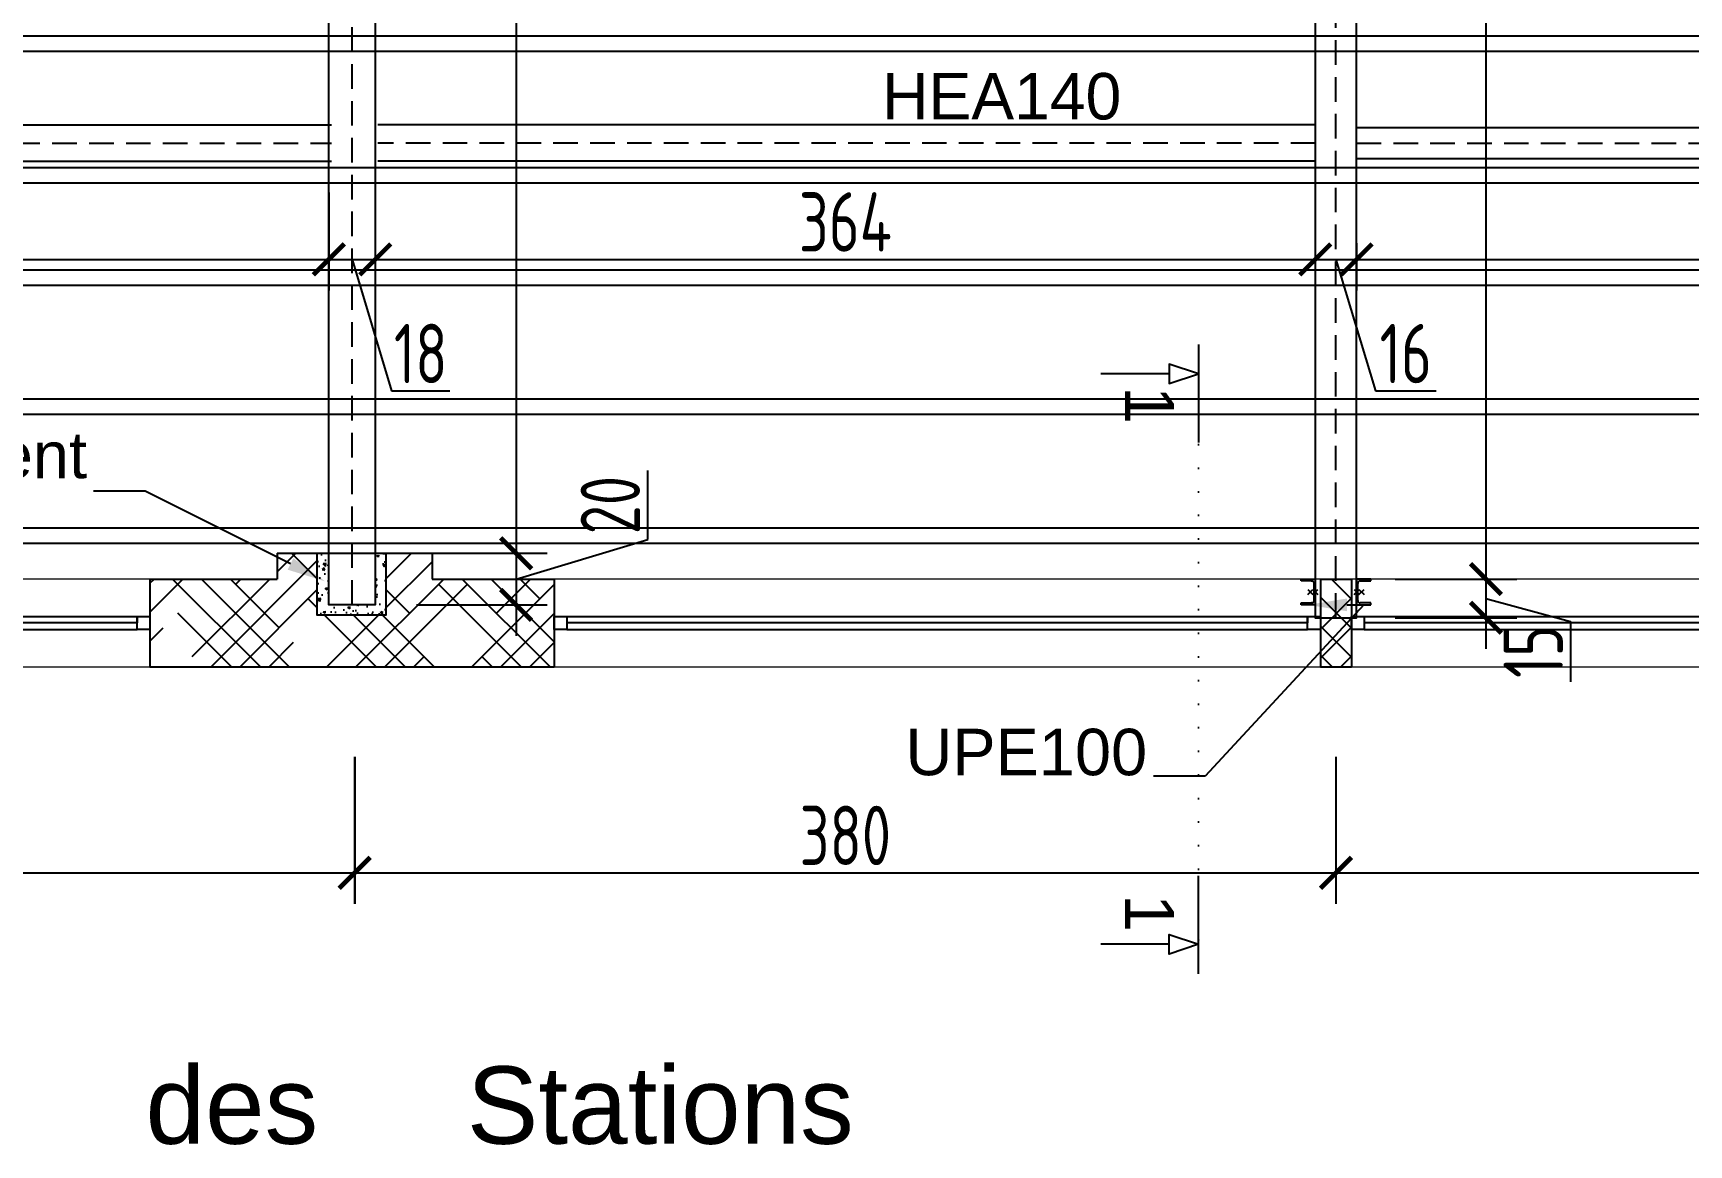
# Model space of a CAD drawing. Header units: millimetres. Extents: x -14819 to 43195, y -10328 to 20814.
# Drawn here: x 21864 to 22505, y 8996 to 9427 of the extents above; entities that cross this region are included whole.
import ezdxf
from ezdxf import colors
from ezdxf.entities.mleader import LeaderData, LeaderLine
from ezdxf.enums import TextEntityAlignment as Align
from ezdxf.math import Vec2, Vec3

# ---------------------------------------------------------------- set-up
doc = ezdxf.new("R2010")
doc.units = ezdxf.units.MM
doc.header["$PDMODE"] = 3
doc.linetypes.add('CACHE', pattern=[9.525, 6.35, -3.175])
doc.linetypes.add('POINTILLE', pattern=[6.35, 0, -6.35])
doc.layers.add('-SOCNA- Divers', color=7, linetype='Continuous')
doc.layers.add('Profile', color=7, linetype='Continuous')
for name, color, linetype, lineweight in [('-SOCNA- Fer- Coffrage', 173, 'Continuous', 25), ('01 - Gros Oeuvre', 7, 'Continuous', 25), ('MR_topo', 7, 'Continuous', 5), ('Mur_coupe', 7, 'Continuous', 25), ('Mur_vu', 8, 'Continuous', 18)]:
    doc.layers.add(name, color=color, linetype=linetype, lineweight=lineweight)
doc.styles.add('-ST-Arial', font='arial.ttf')
doc.styles.add('-ST-Isocp', font='isocp.shx', dxfattribs={"width": 0.8})
doc.styles.add('Arial 1.0', font='arial.ttf', dxfattribs={"width": 0.99, "height": 0.2})
doc.linetypes.add('ZIGZAG', pattern='A,0.00254,-5.08,[131,ltypeshp.shx,S=5.08,R=0,X=-5.08,Y=0],-10.16,[131,ltypeshp.shx,S=5.08,R=180,X=5.08,Y=0],-5.08', length=20.32254)
doc.dimstyles.new('-ST-100s', dxfattribs={"dimtxt": 23, "dimasz": 12, "dimexe": 12, "dimexo": 15, "dimgap": 3, "dimtad": 1, "dimdec": 1, "dimrnd": 0.5, "dimdsep": 46, "dimtxsty": '-ST-Isocp', "dimblk": 'ARCHTICK', "dimcen": 5, "dimdle": 12, "dimclrd": 30, "dimclre": 30, "dimclrt": 6, "dimadec": 1, "dimazin": 0, "dimtfac": 1, "dimtdec": 1, "dimtofl": 0, "dimtmove": 0, "dimatfit": 3, "dimfxl": 45, "dimfxlon": 1, "dimtolj": 1, "dimtzin": 0, "dimlwd": -1, "dimarcsym": 0})
pattern_1 = [(45, (-44921.253, 11733.23), (16.8379802, 28.0633004), [127, -63.5]), (135, (-44921.253, 11733.23), (16.8379802, -28.0633004), [127, -63.5])]

# ---------------------------------------------------------------- blocks, each defined once
blk = doc.blocks.new('A$C06A332AF')
at = {"color": 8}
for points in [[(-2354.93, -2151.87), (-2354.93, -2156.87), (-2359.93, -2156.87), (-2359.93, -2151.87), (-2062.93, -2151.87), (-2062.93, -2156.87), (-2067.93, -2156.87), (-2067.93, -2151.87), (-2067.93, -2154.37), (-2354.93, -2154.37), (-2354.93, -2156.87), (-2067.93, -2156.87)], [(-1901.35, -2151.87), (-1901.35, -2156.87), (-1906.35, -2156.87), (-1906.35, -2151.87), (-1609.35, -2151.87), (-1609.35, -2156.87), (-1614.35, -2156.87), (-1614.35, -2151.87), (-1614.35, -2154.37), (-1901.35, -2154.37), (-1901.35, -2156.87), (-1614.35, -2156.87)], [(-1592.35, -2151.87), (-1592.35, -2156.87), (-1597.35, -2156.87), (-1597.35, -2151.87), (-1300.35, -2151.87), (-1300.35, -2156.87), (-1305.35, -2156.87), (-1305.35, -2151.87), (-1305.35, -2154.37), (-1592.35, -2154.37), (-1592.35, -2156.87), (-1305.35, -2156.87)]]:
    blk.add_lwpolyline(points, dxfattribs=at)
at = {"layer": 'Mur_vu', "color": 8}
for p, q in [((-2062.93, -2137.37), (-2359.93, -2137.37)), ((-1609.35, -2137.37), (-1906.35, -2137.37)), ((-1300.35, -2137.37), (-1597.35, -2137.37)), ((-2359.93, -2171.37), (-2062.93, -2171.37)), ((-1906.35, -2171.37), (-1609.35, -2171.37)), ((-1597.35, -2171.37), (-1300.35, -2171.37))]:
    blk.add_line(p, q, dxfattribs=at)
blk = doc.blocks.new('A$C56AA13D7')
at = {"layer": 'Mur_coupe', "color": 2, "flags": 128}
for points in [[(-2013.59, -4157.37), (-1953.59, -4157.37)], [(-2013.59, -4157.37), (-2013.59, -4167.37)], [(-1953.59, -4157.37), (-1953.59, -4167.37)], [(-2062.93, -4167.37), (-2013.59, -4167.37)], [(-2062.93, -4167.37), (-2062.93, -4201.37)], [(-1953.59, -4167.37), (-1906.35, -4167.37)], [(-1906.35, -4167.37), (-1906.35, -4201.37)], [(-1609.35, -4167.37), (-1597.35, -4167.37)], [(-1609.35, -4167.37), (-1609.35, -4201.37)], [(-1597.35, -4167.37), (-1597.35, -4201.37)], [(-2062.93, -4201.37), (-1906.35, -4201.37)], [(-1609.35, -4201.37), (-1597.35, -4201.37)]]:
    blk.add_lwpolyline(points, dxfattribs=at)
blk = doc.blocks.new('_ArchTick')
at = {"color": 0, "linetype": 'ByBlock', "const_width": 0.15}
blk.add_lwpolyline([(-0.5, -0.5), (0.5, 0.5)], dxfattribs=at)
blk = doc.blocks.new('*D521')
at = {"layer": '-SOCNA- Fer- Coffrage', "color": 30, "lineweight": -2, "ltscale": 1.5, "transparency": 16777216}
for p, q in [((35345.19, -6276.62), (35345.19, -6333.62)), ((35727.53, -6276.62), (35727.53, -6333.62))]:
    blk.add_line(p, q, dxfattribs=at)
at = {"layer": '-SOCNA- Fer- Coffrage', "color": 30, "ltscale": 1.5, "transparency": 16777216}
blk.add_line((35333.19, -6321.62), (35739.53, -6321.62), dxfattribs=at)
at = {"layer": 'Defpoints', "color": 0, "ltscale": 1.5, "transparency": 16777216}
for p in [(35727.53, -6134.35), (35345.19, -6166.9), (35727.53, -6321.62)]:
    blk.add_point(p, dxfattribs=at)
at = {"layer": '-SOCNA- Fer- Coffrage', "color": 30, "ltscale": 1.5, "transparency": 16777216, "xscale": 12, "yscale": 12, "zscale": 12, "rotation": 180}
blk.add_blockref('_ArchTick', (35345.19, -6321.62), dxfattribs=at)
at = {"layer": '-SOCNA- Fer- Coffrage', "color": 30, "ltscale": 1.5, "transparency": 16777216, "xscale": 12, "yscale": 12, "zscale": 12}
blk.add_blockref('_ArchTick', (35727.53, -6321.62), dxfattribs=at)
at = {"layer": '-SOCNA- Fer- Coffrage', "color": 6, "ltscale": 1.5, "transparency": 16777216, "insert": (35536.36, -6307.12), "char_height": 23, "attachment_point": 5, "style": '-ST-Isocp'}
blk.add_mtext('\\A1;382', dxfattribs=at)
blk = doc.blocks.new('*D522')
at = {"layer": '-SOCNA- Fer- Coffrage', "color": 30, "lineweight": -2, "ltscale": 1.5, "transparency": 16777216}
for p, q in [((35727.53, -6276.62), (35727.53, -6333.62)), ((36107.78, -6276.62), (36107.78, -6333.62))]:
    blk.add_line(p, q, dxfattribs=at)
at = {"layer": '-SOCNA- Fer- Coffrage', "color": 30, "ltscale": 1.5, "transparency": 16777216}
blk.add_line((35715.53, -6321.62), (36119.78, -6321.62), dxfattribs=at)
at = {"layer": 'Defpoints', "color": 0, "ltscale": 1.5, "transparency": 16777216}
for p in [(35727.53, -6134.35), (36107.78, -6134.35), (36107.78, -6321.62)]:
    blk.add_point(p, dxfattribs=at)
at = {"layer": '-SOCNA- Fer- Coffrage', "color": 30, "ltscale": 1.5, "transparency": 16777216, "xscale": 12, "yscale": 12, "zscale": 12, "rotation": 180}
blk.add_blockref('_ArchTick', (35727.53, -6321.62), dxfattribs=at)
at = {"layer": '-SOCNA- Fer- Coffrage', "color": 30, "ltscale": 1.5, "transparency": 16777216, "xscale": 12, "yscale": 12, "zscale": 12}
blk.add_blockref('_ArchTick', (36107.78, -6321.62), dxfattribs=at)
at = {"layer": '-SOCNA- Fer- Coffrage', "color": 6, "ltscale": 1.5, "transparency": 16777216, "insert": (35917.65, -6307.12), "char_height": 23, "attachment_point": 5, "style": '-ST-Isocp'}
blk.add_mtext('\\A1;380', dxfattribs=at)
blk = doc.blocks.new('*D523')
at = {"layer": '-SOCNA- Fer- Coffrage', "color": 30, "lineweight": -2, "ltscale": 1.5, "transparency": 16777216}
for p, q in [((36107.78, -6276.62), (36107.78, -6333.62)), ((36475.56, -6297.58), (36475.56, -6333.62))]:
    blk.add_line(p, q, dxfattribs=at)
at = {"layer": '-SOCNA- Fer- Coffrage', "color": 30, "ltscale": 1.5, "transparency": 16777216}
blk.add_line((36095.78, -6321.62), (36487.56, -6321.62), dxfattribs=at)
at = {"layer": 'Defpoints', "color": 0, "ltscale": 1.5, "transparency": 16777216}
for p in [(36107.78, -6134.35), (36475.56, -6174.45, -195), (36475.56, -6321.62)]:
    blk.add_point(p, dxfattribs=at)
at = {"layer": '-SOCNA- Fer- Coffrage', "color": 30, "ltscale": 1.5, "transparency": 16777216, "xscale": 12, "yscale": 12, "zscale": 12, "rotation": 180}
blk.add_blockref('_ArchTick', (36107.78, -6321.62), dxfattribs=at)
at = {"layer": '-SOCNA- Fer- Coffrage', "color": 30, "ltscale": 1.5, "transparency": 16777216, "xscale": 12, "yscale": 12, "zscale": 12}
blk.add_blockref('_ArchTick', (36475.56, -6321.62), dxfattribs=at)
at = {"layer": '-SOCNA- Fer- Coffrage', "color": 6, "ltscale": 1.5, "transparency": 16777216, "insert": (36291.67, -6307.12), "char_height": 23, "attachment_point": 5, "style": '-ST-Isocp'}
blk.add_mtext('\\A1;368', dxfattribs=at)
blk = doc.blocks.new('*D529')
at = {"layer": '-SOCNA- Fer- Coffrage', "color": 30, "ltscale": 1.5, "transparency": 16777216}
blk.add_line((35790.09, -5689.42), (35790.09, -6209.76), dxfattribs=at)
at = {"layer": '-SOCNA- Fer- Coffrage', "color": 30, "lineweight": -2, "ltscale": 1.5, "transparency": 16777216}
for p, q in [((35751.53, -5701.42), (35802.09, -5701.42)), ((35751.53, -6197.76), (35802.09, -6197.76))]:
    blk.add_line(p, q, dxfattribs=at)
at = {"layer": 'Defpoints', "color": 0, "ltscale": 1.5, "transparency": 16777216}
for p in [(35736.53, -5701.42), (35736.53, -6197.76), (35790.09, -6197.76)]:
    blk.add_point(p, dxfattribs=at)
at = {"layer": '-SOCNA- Fer- Coffrage', "color": 30, "ltscale": 1.5, "transparency": 16777216, "xscale": 12, "yscale": 12, "zscale": 12}
for p, rotation in [((35790.09, -5701.42), 90), ((35790.09, -6197.76), 270)]:
    blk.add_blockref('_ArchTick', p, dxfattribs=dict(at, rotation=rotation))
at = {"layer": '-SOCNA- Fer- Coffrage', "color": 6, "ltscale": 1.5, "transparency": 16777216, "insert": (35775.59, -5949.59), "char_height": 23, "attachment_point": 5, "rotation": 90, "style": '-ST-Isocp'}
blk.add_mtext('\\A1;496', dxfattribs=at)
blk = doc.blocks.new('*D530')
at = {"layer": '-SOCNA- Fer- Coffrage', "color": 30, "ltscale": 1.5, "transparency": 16777216}
for p, q in [((35841.1, -6192.45), (35841.1, -6165.73)), ((35790.09, -6185.76), (35790.09, -6229.76)), ((35790.09, -6207.76), (35841.1, -6192.45))]:
    blk.add_line(p, q, dxfattribs=at)
at = {"layer": '-SOCNA- Fer- Coffrage', "color": 30, "lineweight": -2, "ltscale": 1.5, "transparency": 16777216}
for p, q in [((35751.53, -6197.76), (35802.09, -6197.76)), ((35751.53, -6217.76), (35802.09, -6217.76))]:
    blk.add_line(p, q, dxfattribs=at)
at = {"layer": 'Defpoints', "color": 0, "ltscale": 1.5, "transparency": 16777216}
for p in [(35736.53, -6197.76), (35736.53, -6217.76), (35790.09, -6217.76)]:
    blk.add_point(p, dxfattribs=at)
at = {"layer": '-SOCNA- Fer- Coffrage', "color": 30, "ltscale": 1.5, "transparency": 16777216, "xscale": 12, "yscale": 12, "zscale": 12}
for p, rotation in [((35790.09, -6197.76), 90), ((35790.09, -6217.76), 270)]:
    blk.add_blockref('_ArchTick', p, dxfattribs=dict(at, rotation=rotation))
at = {"layer": '-SOCNA- Fer- Coffrage', "color": 6, "ltscale": 1.5, "transparency": 16777216, "insert": (35826.59, -6179.09), "char_height": 23, "attachment_point": 5, "rotation": 90, "style": '-ST-Isocp'}
blk.add_mtext('\\A1;20', dxfattribs=at)
blk = doc.blocks.new('*D531')
at = {"layer": '-SOCNA- Fer- Coffrage', "color": 30, "ltscale": 1.5, "transparency": 16777216}
blk.add_line((36165.88, -5689.42), (36165.88, -6219.76), dxfattribs=at)
at = {"layer": '-SOCNA- Fer- Coffrage', "color": 30, "lineweight": -2, "ltscale": 1.5, "transparency": 16777216}
for p, q in [((36130.78, -5701.42), (36177.88, -5701.42)), ((36130.78, -6207.76), (36177.88, -6207.76))]:
    blk.add_line(p, q, dxfattribs=at)
at = {"layer": 'Defpoints', "color": 0, "ltscale": 1.5, "transparency": 16777216}
for p in [(36115.78, -5701.42), (36115.78, -6207.76), (36165.88, -6207.76)]:
    blk.add_point(p, dxfattribs=at)
at = {"layer": '-SOCNA- Fer- Coffrage', "color": 30, "ltscale": 1.5, "transparency": 16777216, "xscale": 12, "yscale": 12, "zscale": 12}
for p, rotation in [((36165.88, -5701.42), 90), ((36165.88, -6207.76), 270)]:
    blk.add_blockref('_ArchTick', p, dxfattribs=dict(at, rotation=rotation))
at = {"layer": '-SOCNA- Fer- Coffrage', "color": 6, "ltscale": 1.5, "transparency": 16777216, "insert": (36151.38, -5954.59), "char_height": 23, "attachment_point": 5, "rotation": 90, "style": '-ST-Isocp'}
blk.add_mtext('\\A1;506', dxfattribs=at)
blk = doc.blocks.new('*D534')
at = {"layer": '-SOCNA- Fer- Coffrage', "color": 30, "ltscale": 1.5, "transparency": 16777216}
for p, q in [((36165.88, -6195.76), (36165.88, -6234.76)), ((36165.88, -6215.26), (36198.7, -6224.26)), ((36198.7, -6224.26), (36198.7, -6247.58))]:
    blk.add_line(p, q, dxfattribs=at)
at = {"layer": '-SOCNA- Fer- Coffrage', "color": 30, "lineweight": -2, "ltscale": 1.5, "transparency": 16777216}
for p, q in [((36130.78, -6207.76), (36177.88, -6207.76)), ((36130.78, -6222.76), (36177.88, -6222.76))]:
    blk.add_line(p, q, dxfattribs=at)
at = {"layer": 'Defpoints', "color": 0, "ltscale": 1.5, "transparency": 16777216}
for p in [(36115.78, -6207.76), (36115.78, -6222.76), (36165.88, -6222.76)]:
    blk.add_point(p, dxfattribs=at)
at = {"layer": '-SOCNA- Fer- Coffrage', "color": 30, "ltscale": 1.5, "transparency": 16777216, "xscale": 12, "yscale": 12, "zscale": 12}
for p, rotation in [((36165.88, -6207.76), 90), ((36165.88, -6222.76), 270)]:
    blk.add_blockref('_ArchTick', p, dxfattribs=dict(at, rotation=rotation))
at = {"layer": '-SOCNA- Fer- Coffrage', "color": 6, "ltscale": 1.5, "transparency": 16777216, "insert": (36184.2, -6235.92), "char_height": 23, "attachment_point": 5, "rotation": 90, "style": '-ST-Isocp'}
blk.add_mtext('\\A1;15', dxfattribs=at)
blk = doc.blocks.new('A$C29430FA8')
at = {"layer": 'Profile', "color": 172}
for p, q in [((0, 100), (0, 0)), ((55, 100), (0, 100)), ((4.5, 17.5), (4.5, 82.5)), ((14.5, 92.5), (55, 92.5)), ((55, 92.5), (55, 100)), ((0, 0), (55, 0)), ((55, 7.5), (14.5, 7.5)), ((55, 0), (55, 7.5))]:
    blk.add_line(p, q, dxfattribs=at)
for centre, start, end in [((14.5, 82.5), 90, 180), ((14.5, 17.5), 180, 270)]:
    blk.add_arc(centre, 10, start, end, dxfattribs=at)
for p in [(0, 50), (19.3, 50)]:
    blk.add_point(p, dxfattribs=at)
blk = doc.blocks.new('*U555')
at = {"layer": '-SOCNA- Divers', "color": 221, "linetype": 'POINTILLE', "ltscale": 1.5}
blk.add_line((0, 0), (-232.93, 0), dxfattribs=at)
at = {"layer": '-SOCNA- Divers', "color": 8}
for p, q in [((12, 0), (-28, 0)), ((-244.93, 0), (-204.93, 0))]:
    blk.add_line(p, q, dxfattribs=at)
at = {"layer": '-SOCNA- Divers'}
for points in [[(-232.93, 12), (-232.93, 40)], [(0, 12), (0, 40)]]:
    blk.add_lwpolyline(points, dxfattribs=at)
for points in [[(-232.93, 0), (-236.93, 12), (-228.93, 12)], [(0, 0), (4, 12), (-4, 12)]]:
    blk.add_lwpolyline(points, close=True, dxfattribs=at)
at = {"layer": '-SOCNA- Divers', "style": '-ST-Arial'}
blk.add_attdef('REP2', text='', height=20, rotation=180, dxfattribs=at).set_placement((-227.93, 19.74), align=Align.MIDDLE_RIGHT)
blk.add_attdef('REP1', text='', height=20, rotation=180, dxfattribs=at).set_placement((-5, 19.74), align=Align.MIDDLE_LEFT)
blk = doc.blocks.new('*D539')
at = {"layer": '-SOCNA- Fer- Coffrage', "color": 30, "lineweight": -2, "ltscale": 1.5, "transparency": 16777216}
for p, q in [((35353.19, -6060.45), (35353.19, -6095.85)), ((35717.53, -6057.94), (35717.53, -6095.85))]:
    blk.add_line(p, q, dxfattribs=at)
at = {"layer": '-SOCNA- Fer- Coffrage', "color": 30, "ltscale": 1.5, "transparency": 16777216}
blk.add_line((35341.19, -6083.85), (35729.53, -6083.85), dxfattribs=at)
at = {"layer": 'Defpoints', "color": 0, "ltscale": 1.5, "transparency": 16777216}
for p in [(35717.53, -6042.94), (35353.19, -6045.45), (35717.53, -6083.85)]:
    blk.add_point(p, dxfattribs=at)
at = {"layer": '-SOCNA- Fer- Coffrage', "color": 30, "ltscale": 1.5, "transparency": 16777216, "xscale": 12, "yscale": 12, "zscale": 12, "rotation": 180}
blk.add_blockref('_ArchTick', (35353.19, -6083.85), dxfattribs=at)
at = {"layer": '-SOCNA- Fer- Coffrage', "color": 30, "ltscale": 1.5, "transparency": 16777216, "xscale": 12, "yscale": 12, "zscale": 12}
blk.add_blockref('_ArchTick', (35717.53, -6083.85), dxfattribs=at)
at = {"layer": '-SOCNA- Fer- Coffrage', "color": 6, "ltscale": 1.5, "transparency": 16777216, "insert": (35535.36, -6069.35), "char_height": 23, "attachment_point": 5, "style": '-ST-Isocp'}
blk.add_mtext('\\A1;364', dxfattribs=at)
blk = doc.blocks.new('*D540')
at = {"layer": '-SOCNA- Fer- Coffrage', "color": 30, "lineweight": -2, "ltscale": 1.5, "transparency": 16777216}
for p, q in [((35717.53, -6057.94), (35717.53, -6095.85)), ((35735.53, -6058.39), (35735.53, -6095.85))]:
    blk.add_line(p, q, dxfattribs=at)
at = {"layer": '-SOCNA- Fer- Coffrage', "color": 30, "ltscale": 1.5, "transparency": 16777216}
for p, q in [((35705.53, -6083.85), (35747.53, -6083.85)), ((35726.53, -6083.85), (35741.83, -6134.85)), ((35741.83, -6134.85), (35764.39, -6134.85))]:
    blk.add_line(p, q, dxfattribs=at)
at = {"layer": 'Defpoints', "color": 0, "ltscale": 1.5, "transparency": 16777216}
for p in [(35717.53, -6042.94), (35735.53, -6043.39), (35735.53, -6083.85)]:
    blk.add_point(p, dxfattribs=at)
at = {"layer": '-SOCNA- Fer- Coffrage', "color": 30, "ltscale": 1.5, "transparency": 16777216, "xscale": 12, "yscale": 12, "zscale": 12, "rotation": 180}
blk.add_blockref('_ArchTick', (35717.53, -6083.85), dxfattribs=at)
at = {"layer": '-SOCNA- Fer- Coffrage', "color": 30, "ltscale": 1.5, "transparency": 16777216, "xscale": 12, "yscale": 12, "zscale": 12}
blk.add_blockref('_ArchTick', (35735.53, -6083.85), dxfattribs=at)
at = {"layer": '-SOCNA- Fer- Coffrage', "color": 6, "ltscale": 1.5, "transparency": 16777216, "insert": (35753.11, -6120.35), "char_height": 23, "attachment_point": 5, "style": '-ST-Isocp'}
blk.add_mtext('\\A1;18', dxfattribs=at)
blk = doc.blocks.new('*D541')
at = {"layer": '-SOCNA- Fer- Coffrage', "color": 30, "lineweight": -2, "ltscale": 1.5, "transparency": 16777216}
for p, q in [((35735.53, -6058.39), (35735.53, -6095.85)), ((36099.78, -6077.63), (36099.78, -6095.85))]:
    blk.add_line(p, q, dxfattribs=at)
at = {"layer": '-SOCNA- Fer- Coffrage', "color": 30, "ltscale": 1.5, "transparency": 16777216}
blk.add_line((35723.53, -6083.85), (36111.78, -6083.85), dxfattribs=at)
at = {"layer": 'Defpoints', "color": 0, "ltscale": 1.5, "transparency": 16777216}
for p in [(35735.53, -6043.39), (36099.78, -6062.63), (36099.78, -6083.85)]:
    blk.add_point(p, dxfattribs=at)
at = {"layer": '-SOCNA- Fer- Coffrage', "color": 30, "ltscale": 1.5, "transparency": 16777216, "xscale": 12, "yscale": 12, "zscale": 12, "rotation": 180}
blk.add_blockref('_ArchTick', (35735.53, -6083.85), dxfattribs=at)
at = {"layer": '-SOCNA- Fer- Coffrage', "color": 30, "ltscale": 1.5, "transparency": 16777216, "xscale": 12, "yscale": 12, "zscale": 12}
blk.add_blockref('_ArchTick', (36099.78, -6083.85), dxfattribs=at)
at = {"layer": '-SOCNA- Fer- Coffrage', "color": 6, "ltscale": 1.5, "transparency": 16777216, "insert": (35917.65, -6069.35), "char_height": 23, "attachment_point": 5, "style": '-ST-Isocp'}
blk.add_mtext('\\A1;364', dxfattribs=at)
blk = doc.blocks.new('*D542')
at = {"layer": '-SOCNA- Fer- Coffrage', "color": 30, "lineweight": -2, "ltscale": 1.5, "transparency": 16777216}
for p, q in [((36099.78, -6077.63), (36099.78, -6095.85)), ((36115.78, -6077.63), (36115.78, -6095.85))]:
    blk.add_line(p, q, dxfattribs=at)
at = {"layer": '-SOCNA- Fer- Coffrage', "color": 30, "ltscale": 1.5, "transparency": 16777216}
for p, q in [((36087.78, -6083.85), (36127.78, -6083.85)), ((36107.78, -6083.85), (36123.08, -6134.85)), ((36123.08, -6134.85), (36146.55, -6134.85))]:
    blk.add_line(p, q, dxfattribs=at)
at = {"layer": 'Defpoints', "color": 0, "ltscale": 1.5, "transparency": 16777216}
for p in [(36099.78, -6062.63), (36115.78, -6062.63), (36115.78, -6083.85)]:
    blk.add_point(p, dxfattribs=at)
at = {"layer": '-SOCNA- Fer- Coffrage', "color": 30, "ltscale": 1.5, "transparency": 16777216, "xscale": 12, "yscale": 12, "zscale": 12, "rotation": 180}
blk.add_blockref('_ArchTick', (36099.78, -6083.85), dxfattribs=at)
at = {"layer": '-SOCNA- Fer- Coffrage', "color": 30, "ltscale": 1.5, "transparency": 16777216, "xscale": 12, "yscale": 12, "zscale": 12}
blk.add_blockref('_ArchTick', (36115.78, -6083.85), dxfattribs=at)
at = {"layer": '-SOCNA- Fer- Coffrage', "color": 6, "ltscale": 1.5, "transparency": 16777216, "insert": (36134.81, -6120.35), "char_height": 23, "attachment_point": 5, "style": '-ST-Isocp'}
blk.add_mtext('\\A1;16', dxfattribs=at)
blk = doc.blocks.new('*D543')
at = {"layer": '-SOCNA- Fer- Coffrage', "color": 30, "lineweight": -2, "ltscale": 1.5, "transparency": 16777216}
for p, q in [((36475.56, -6050.89), (36475.56, -6095.85)), ((36115.78, -6077.63), (36115.78, -6095.85))]:
    blk.add_line(p, q, dxfattribs=at)
at = {"layer": '-SOCNA- Fer- Coffrage', "color": 30, "ltscale": 1.5, "transparency": 16777216}
blk.add_line((36103.78, -6083.85), (36487.56, -6083.85), dxfattribs=at)
at = {"layer": 'Defpoints', "color": 0, "ltscale": 1.5, "transparency": 16777216}
for p in [(36475.56, -6035.89), (36115.78, -6062.63), (36475.56, -6083.85)]:
    blk.add_point(p, dxfattribs=at)
at = {"layer": '-SOCNA- Fer- Coffrage', "color": 30, "ltscale": 1.5, "transparency": 16777216, "xscale": 12, "yscale": 12, "zscale": 12, "rotation": 180}
blk.add_blockref('_ArchTick', (36115.78, -6083.85), dxfattribs=at)
at = {"layer": '-SOCNA- Fer- Coffrage', "color": 30, "ltscale": 1.5, "transparency": 16777216, "xscale": 12, "yscale": 12, "zscale": 12}
blk.add_blockref('_ArchTick', (36475.56, -6083.85), dxfattribs=at)
at = {"layer": '-SOCNA- Fer- Coffrage', "color": 6, "ltscale": 1.5, "transparency": 16777216, "insert": (36295.67, -6069.35), "char_height": 23, "attachment_point": 5, "style": '-ST-Isocp'}
blk.add_mtext('\\A1;360', dxfattribs=at)
blk = doc.blocks.new('A$C43363a75')
at = {"layer": '-SOCNA- Fer- Coffrage', "ltscale": 1.5}
h = blk.add_hatch(dxfattribs=at)
h.set_pattern_fill('HOUND', color=8, scale=5, angle=45)
h.set_pattern_definition(pattern_1)
h.paths.add_polyline_path([(1574.62, 50.14), (1574.62, 26.14), (1548.06, 26.14), (1548.06, 50.14), (1532.53, 50.14), (1532.53, 40.14), (1483.18, 40.14), (1483.18, 6.14), (1639.77, 6.14), (1639.77, 40.14), (1592.53, 40.14), (1592.53, 50.14)])
h = blk.add_hatch(dxfattribs=at)
h.set_pattern_fill('AR-CONC', color=30, scale=0.05, angle=90)
h.set_pattern_definition([(140, (-4305.131, -34990.4), (0.7969543, 9.1092334), [0.9525, -10.4775]), (85, (-4305.131, -34990.4), (-9.5528423, -1.762171), [0.762, -8.3820292]), (190.451445, (-4305.065, -34989.641), (-8.7558876, 7.3470624), [0.8095004, -8.9045122]), (136.1842, (-4307.671, -34990.4), (2.1021164, 13.553952), [1.42875, -15.71625]), (186.635558, (-4307.496, -34989.27), (-12.371306, 11.8702067), [1.214251, -13.3567804]), (81.18415, (-4307.671, -34990.4), (-12.371306, 11.8702067), [1.1429984, -12.5729866]), (111, (-4307.036, -34989.13), (5.1132599, 7.5807196), [0.9525, -10.4775]), (56, (-4307.036, -34989.13), (-9.2093983, 3.0901014), [0.762, -8.382]), (161.451445, (-4306.61, -34988.498), (-4.0961384, 10.670821), [0.8095004, -8.904497]), (127.5, (-4305.131, -34990.4), (-4.22775194, 0.15443016), [0, -8.2804, 0, -8.509, 0, -8.41375]), (97.5, (-4305.131, -34990.4), (-5.00902874, 3.3409831), [0, -4.8514, 0, -8.0899, 0, -3.20675]), (57.5, (-4305.131, -34993.232), (0.2864372, 6.77952976), [0, -3.175, 0, -9.906, 0, -13.1445]), (47.5, (-4305.131, -34994.502), (-1.2713246, 7.4064591), [0, -4.1275, 0, -6.5786, 0, -9.3345])])
h.paths.add_polyline_path([(1548.06, 50.14), (1548.06, 26.14), (1574.62, 26.14), (1574.62, 50.14), (1570.62, 50.14), (1570.62, 30.14), (1552.53, 30.14), (1552.53, 50.14)])
h = blk.add_hatch(dxfattribs=at)
h.set_pattern_fill('HOUND', color=8, scale=5, angle=45)
h.set_pattern_definition(pattern_1)
h.paths.add_polyline_path([(1948.77, 40.14), (1936.77, 40.14), (1936.77, 6.14), (1948.77, 6.14)])
at = {"layer": '-SOCNA- Fer- Coffrage', "color": 192, "linetype": 'CACHE', "ltscale": 1.5}
for p, q in [((1561.53, 30.14), (1561.53, 546.47)), ((1942.77, 25.14), (1942.77, 546.47))]:
    blk.add_line(p, q, dxfattribs=at)
at = {"layer": '-SOCNA- Fer- Coffrage', "color": 15, "ltscale": 1.5}
for p, q in [((2310.56, 250.61), (875.53, 250.61)), ((2310.56, 244.61), (875.53, 244.61)), ((2310.56, 199.57), (875.53, 199.57)), ((2310.56, 193.57), (875.53, 193.57)), ((2310.56, 159.91), (875.53, 159.91)), ((2310.56, 153.91), (875.53, 153.91)), ((2310.56, 109.91), (875.53, 109.91)), ((2310.56, 103.91), (875.53, 103.91)), ((2310.56, 59.91), (875.53, 59.91)), ((2310.56, 53.91), (875.53, 53.91))]:
    blk.add_line(p, q, dxfattribs=at)
at = {"layer": '-SOCNA- Fer- Coffrage', "color": 172, "ltscale": 1.5}
for p, q in [((1188.18, 216.14), (1553.53, 216.14)), ((1934.77, 216.14), (1571.53, 216.14)), ((1950.77, 215.14), (2322.56, 215.14)), ((1188.18, 202.14), (1553.53, 202.14)), ((1934.77, 202.14), (1571.53, 202.14)), ((1950.77, 203.14), (2322.56, 203.14))]:
    blk.add_line(p, q, dxfattribs=at)
at = {"layer": '-SOCNA- Fer- Coffrage', "color": 172, "linetype": 'CACHE', "ltscale": 1.5}
for p, q in [((1188.18, 209.14), (1553.53, 209.14)), ((1934.77, 209.14), (1571.53, 209.14)), ((1950.77, 209.14), (2322.56, 209.14))]:
    blk.add_line(p, q, dxfattribs=at)
at = {"layer": '-SOCNA- Fer- Coffrage', "color": 192, "ltscale": 1.5}
for points in [[(1552.53, 546.47), (1570.53, 546.47), (1570.53, 30.14), (1552.53, 30.14)], [(1950.77, 546.47), (1934.77, 546.47), (1934.77, 25.14), (1950.77, 25.14)]]:
    blk.add_lwpolyline(points, close=True, dxfattribs=at)
at = {"layer": '-SOCNA- Fer- Coffrage', "color": 1, "linetype": 'ZIGZAG', "ltscale": 0.2}
blk.add_lwpolyline([(1574.62, 50.14), (1574.62, 26.14), (1548.06, 26.14), (1548.06, 50.14)], dxfattribs=at)
at = {"layer": '-SOCNA- Divers', "ltscale": 1.5}
ref = blk.add_blockref('*U555', (1889.57, 119.69), dxfattribs=dict(at, xscale=0.94921875, yscale=0.94921875, zscale=0.94921875, rotation=89.99999999999993))
ref.add_attrib('REP2', '1', dxfattribs={"height": 18.98, "rotation": 270, "style": '-ST-Arial'}).set_placement((1870.51, -96.66), align=Align.MIDDLE_RIGHT)
ref.add_attrib('REP1', '1', dxfattribs={"height": 18.98, "rotation": 270, "style": '-ST-Arial'}).set_placement((1870.51, 114.95), align=Align.MIDDLE_LEFT)
at = {"layer": '-SOCNA- Fer- Coffrage', "color": 2, "ltscale": 1.5}
for name, p in [('A$C56AA13D7', (3546.12, 4207.51)), ('A$C06A332AF', (3546.12, 2177.51))]:
    blk.add_blockref(name, p, dxfattribs=at)
at = {"layer": '-SOCNA- Fer- Coffrage', "color": 2, "ltscale": 1.5, "yscale": 0.1, "zscale": 0.1}
for p, xscale in [((1934.77, 30.14), -0.1), ((1950.77, 30.14), 0.1)]:
    blk.add_blockref('A$C29430FA8', p, dxfattribs=dict(at, xscale=xscale))
at = {"layer": 'MR_topo', "color": 1, "style": 'Arial 1.0'}
for s, insert, char_height, attachment_point, rotation in [('HEA140', (1859.6, 236.27), 18, 3, 0), ('Rue     des     Stations', (1347.75, -148.74), 30, 1, 360)]:
    blk.add_mtext_dynamic_manual_height_columns(s, width=931.9208, gutter_width=193.69, heights=[0], dxfattribs=dict(at, insert=insert, char_height=char_height, attachment_point=attachment_point, rotation=rotation))
at = {"layer": '-SOCNA- Fer- Coffrage', "color": 173, "ltscale": 1.5}
for base, p1, p2, picture, middle in [((1625.09, 50.14), (1571.53, 546.47), (1571.53, 50.14), '*D529', (1610.59, 298.3)), ((2000.87, 40.14), (1950.77, 546.47), (1950.77, 40.14), '*D531', (1986.37, 293.3)), ((1625.09, 30.14), (1571.53, 50.14), (1571.53, 30.14), '*D530', (1661.59, 58.44))]:
    dim = blk.add_linear_dim(base=base, p1=p1, p2=p2, angle=90, dimstyle='-ST-100s', override={"dimrnd": 1, "dimtmove": 1}, dxfattribs=at)
    dim.commit()
    dim.dimension.update_dxf_attribs({"geometry": picture, "text_midpoint": middle, "insert": (-34165, 6247.89)})
for base, p1, p2, override, picture, middle, set_off in [((2310.56, 164.04), (1950.77, 185.26), (2310.56, 212), {"dimtmove": 1}, '*D543', (2130.67, 178.54), (-34165, 6247.89)), ((1552.5273, 164.0407), (1188.1831, 202.4418), (1552.5273, 204.9554), {"dimrnd": 1, "dimtmove": 1}, '*D539', (1370.3552, 178.5407), (-34165.0044, 6247.8909)), ((1570.53, 164.04), (1552.53, 204.96), (1570.53, 204.5), {"dimtmove": 1}, '*D540', (1579.83, 127.54), (-34165, 6247.89)), ((1934.77, 164.04), (1570.53, 204.5), (1934.77, 185.26), {"dimtmove": 1}, '*D541', (1752.65, 178.54), (-34165, 6247.89)), ((1950.77, 164.04), (1934.77, 185.26), (1950.77, 185.26), {"dimtmove": 1}, '*D542', (1961.07, 127.54), (-34165, 6247.89)), ((1562.5273, -73.7328), (1180.1831, 80.9945), (1562.5273, 113.5402), {"dimrnd": 1, "dimtmove": 1}, '*D521', (1371.3552, -59.2306), (-34165.0044, 6247.8909)), ((1942.77, -73.73), (1562.53, 113.54), (1942.77, 113.54), {"dimrnd": 1, "dimtmove": 1}, '*D522', (1752.65, -59.23), (-34165, 6247.89)), ((2310.56, -73.73), (1942.77, 113.54), (2310.56, 73.44, -195), {"dimrnd": 1, "dimtmove": 1}, '*D523', (2126.67, -59.23), (-34165, 6247.89))]:
    dim = blk.add_linear_dim(base=base, p1=p1, p2=p2, dimstyle='-ST-100s', override=override, dxfattribs=at)
    dim.commit()
    dim.dimension.update_dxf_attribs({"geometry": picture, "text_midpoint": middle, "insert": set_off})
dim = blk.add_linear_dim(base=(2000.87, 25.14), p1=(1950.77, 40.14), p2=(1950.77, 25.14), angle=90, dimstyle='-ST-100s', override={"dimtmove": 1}, dxfattribs=at)
dim.commit()
dim.dimension.update_dxf_attribs({"geometry": '*D534', "text_midpoint": (2033.7, 20.64), "dimtype": 128, "insert": (-34165, 6247.89)})
at = {"layer": '-SOCNA- Fer- Coffrage', "color": 1, "ltscale": 1.5}
ml = blk.add_multileader_mtext('Standard', dxfattribs=at)
ml.set_content('Empochement', color=1, style='-ST-Arial')
ml.set_leader_properties(color=1, linetype='ByLayer', lineweight=-1)
ml.build(insert=Vec2(0, 0))
ml.multileader.update_dxf_attribs({"text_left_attachment_type": 7, "text_right_attachment_type": 7, "dogleg_length": 20, "arrow_head_size": 15})
ctx = ml.context
ctx.base_point, ctx.char_height, ctx.arrow_head_size, ctx.landing_gap_size, ctx.plane_origin = Vec3(1296.36, 74.22), 18, 15, 2.5, Vec3(1762.52, -10.41)
ctx.left_attachment, ctx.right_attachment, ctx.text_align_type = 7, 7, 2
notes = []
notes.append((ctx, [(0, (1, 1, 0), (1481.32, 74.22), (-1, 0), 20, [(0, [(1551.06, 39.26)], 0, [])])]))
ctx.mtext.insert, ctx.mtext.width, ctx.mtext.defined_height, ctx.mtext.alignment, ctx.mtext.flow_direction = Vec3(1458.82, 97.22), 0.3335, 42.46, 3, 5
ml = blk.add_multileader_mtext('Standard', dxfattribs=at)
ml.set_content('UPE100', color=1, style='-ST-Arial')
ml.set_leader_properties(color=1, linetype='ByLayer', lineweight=-1)
ml.build(insert=Vec2(0, 0))
ml.multileader.update_dxf_attribs({"text_left_attachment_type": 7, "text_right_attachment_type": 7, "dogleg_length": 20, "arrow_head_size": 15})
ctx = ml.context
ctx.base_point, ctx.char_height, ctx.arrow_head_size, ctx.landing_gap_size, ctx.plane_origin = Vec3(1776.63, -36.2), 18, 15, 2.5, Vec3(2109.16, -120.83)
ctx.left_attachment, ctx.right_attachment, ctx.text_align_type = 7, 7, 2
notes.append((ctx, [(0, (1, 1, 0), (1892.11, -36.2), (-1, 0), 20, [(1, [(1932.02, 30.14), (1953.52, 30.14)], 0, [])])]))
ctx.mtext.insert, ctx.mtext.width, ctx.mtext.defined_height, ctx.mtext.alignment, ctx.mtext.flow_direction = Vec3(1869.61, -17.89), 0.3335, 42.46, 3, 5
for ctx, leaders in notes:
    for number, flags, end, landing, length, lines in leaders:
        leader = LeaderData()
        leader.index, (leader.has_last_leader_line, leader.has_dogleg_vector, leader.attachment_direction) = number, flags
        leader.last_leader_point, leader.dogleg_vector, leader.dogleg_length = Vec3(end), Vec3(landing), length
        for number, points, colour, breaks in lines:
            line = LeaderLine()
            line.index, line.vertices, line.color, line.breaks = number, Vec3.list(points), colors.encode_raw_color(colour), breaks
            leader.lines.append(line)
        ctx.leaders.append(leader)

msp = doc.modelspace()

# ---------------------------------------------------------------- block references
at = {"layer": '01 - Gros Oeuvre'}
msp.add_blockref('A$C43363a75', (20425.95, 9175.04), dxfattribs=at)

doc.saveas('drawing.dxf')
